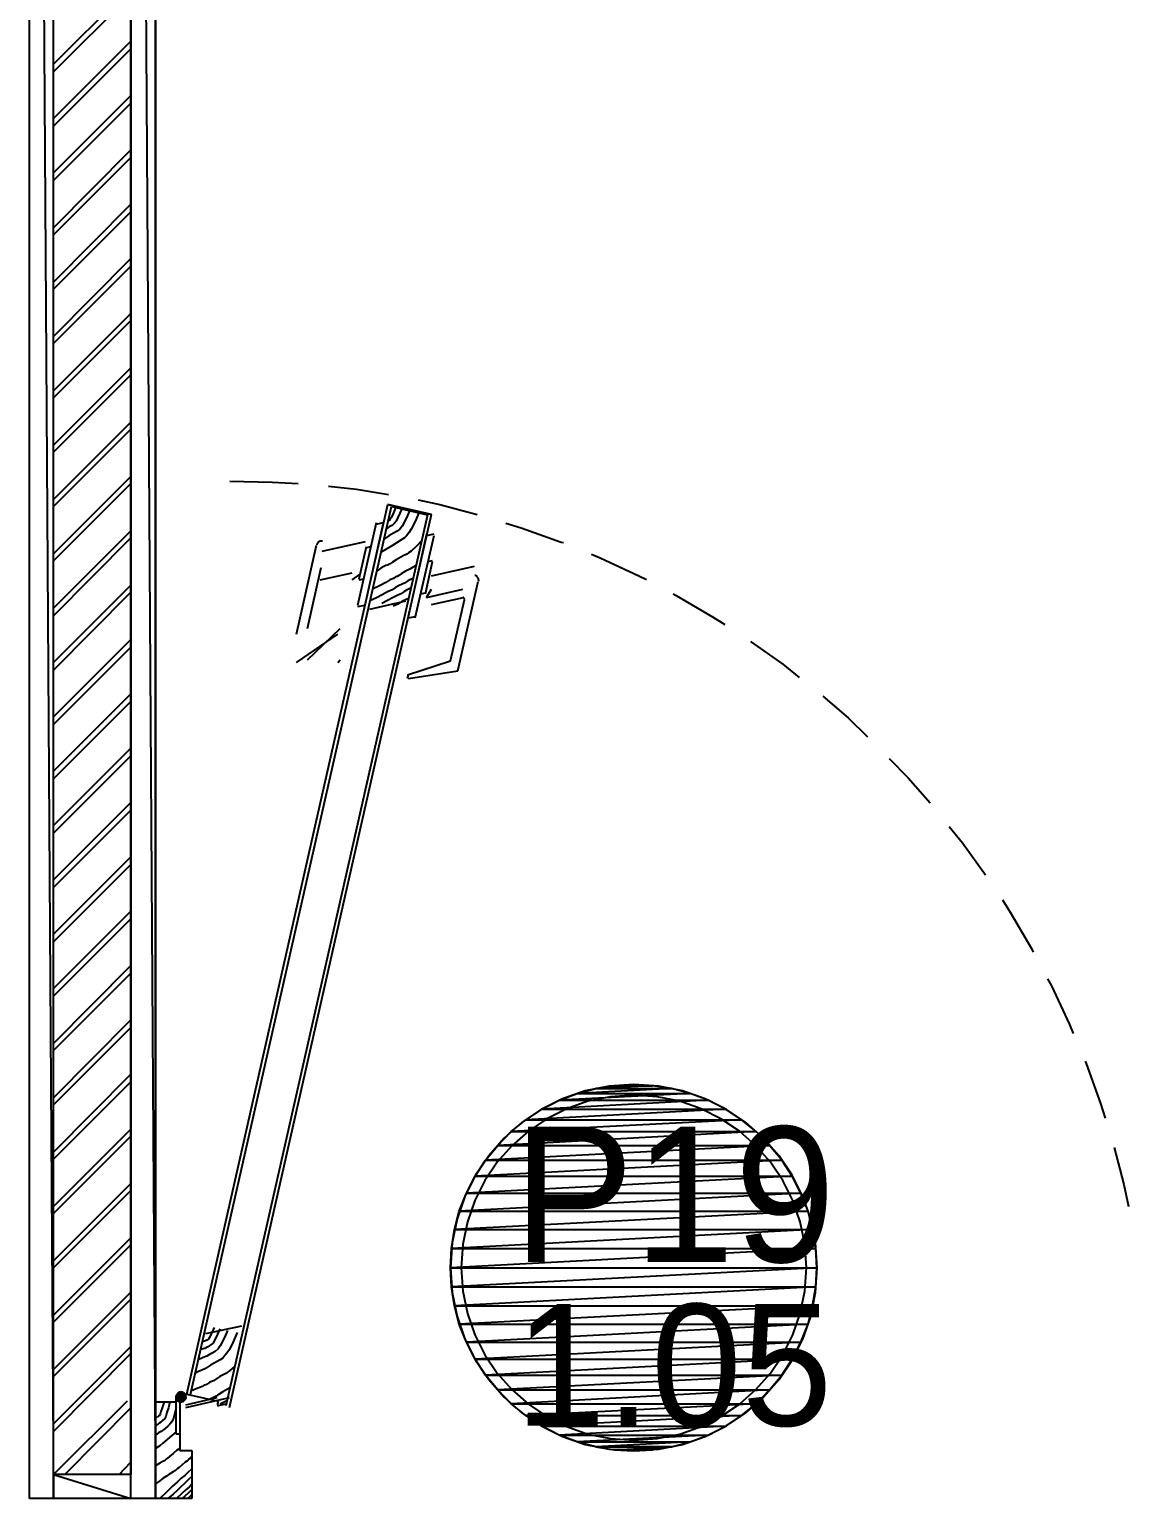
# Model space of a CAD drawing. Header units: millimetres. Extents: x 7649 to 34105, y 3983 to 25377.
# Drawn here: x 29368 to 30502, y 9005 to 10522 of the extents above; entities that cross this region are included whole.
import ezdxf

# ---------------------------------------------------------------- set-up
doc = ezdxf.new("R2010")
doc.units = ezdxf.units.MM

msp = doc.modelspace()

# ---------------------------------------------------------------- linework, layer by layer
at = {"layer": 'GEOMETRY', "color": 7}
for p, q in [((29368.04444, 9005.00556), (29368.04444, 12918.19306)), ((29368.04444, 12918.19306), (29392.91528, 9005.00556)), ((29368.04444, 12918.19306), (29392.91528, 9005.00556)), ((29392.91528, 9005.00556), (29392.91528, 12918.19306)), ((29472.81944, 9005.00556), (29472.81944, 12918.19306)), ((29472.81944, 12918.19306), (29498.21944, 9005.00556)), ((29472.81944, 12918.19306), (29498.21944, 9005.00556)), ((29498.21944, 9005.00556), (29498.21944, 12918.19306)), ((29392.91528, 10485.61389), (29472.81944, 10565.51806)), ((29392.91528, 10477.67639), (29472.81944, 10557.58056)), ((29392.91528, 10429.52222), (29472.81944, 10509.42639)), ((29392.91528, 10421.58472), (29472.81944, 10501.48889)), ((29392.91528, 10373.43056), (29472.81944, 10453.33472)), ((29392.91528, 10365.49306), (29472.81944, 10445.39722)), ((29392.91528, 10316.80972), (29472.81944, 10397.24306)), ((29392.91528, 10309.40139), (29472.81944, 10389.30556)), ((29392.91528, 10260.71806), (29472.81944, 10341.15139)), ((29392.91528, 10253.30972), (29472.81944, 10333.21389)), ((29392.91528, 10204.62639), (29472.81944, 10285.05972)), ((29392.91528, 10197.21806), (29472.81944, 10277.12222)), ((29392.91528, 10148.53472), (29472.81944, 10228.43889)), ((29392.91528, 10141.12639), (29472.81944, 10221.03056)), ((29392.91528, 10092.44306), (29472.81944, 10172.34722)), ((29392.91528, 10085.03472), (29472.81944, 10164.93889)), ((29392.91528, 10036.35139), (29472.81944, 10116.25556)), ((29392.91528, 10028.94306), (29472.81944, 10108.84722)), ((29392.91528, 9980.25972), (29472.81944, 10060.16389)), ((29574.94861, 10055.40139), (29618.34028, 10054.34306)), ((29392.91528, 9972.85139), (29472.81944, 10052.75556)), ((29618.34028, 10054.34306), (29645.32778, 10052.75556)), ((29676.54861, 10050.10972), (29705.65278, 10046.93472)), ((29705.65278, 10046.93472), (29738.46111, 10041.64306)), ((29530.49861, 9112.95556), (29737.93194, 10031.05972)), ((29534.20278, 9112.42639), (29741.63611, 10028.94306)), ((29782.91111, 10021.00556), (29737.93194, 10031.05972)), ((29737.93194, 10031.05972), (29782.91111, 10021.00556)), ((29741.63611, 10028.94306), (29778.67778, 10020.47639)), ((29745.86944, 10027.88472), (29743.75278, 10022.59306)), ((29752.21944, 10026.82639), (29747.98611, 10017.83056)), ((29760.15694, 10024.70972), (29758.04028, 10019.94722)), ((29769.15278, 10035.82222), (29791.37778, 10031.05972)), ((29791.37778, 10031.05972), (29830.00694, 10021.00556)), ((29778.67778, 10020.47639), (29570.71528, 9100.78472)), ((29574.41944, 9099.19722), (29782.91111, 10021.00556)), ((29706.71111, 9927.34306), (29726.29028, 10012.53889)), ((29714.11944, 9925.75556), (29733.16944, 10010.95139)), ((29726.29028, 10010.95139), (29733.16944, 10012.53889)), ((29739.51944, 10014.65556), (29737.93194, 10014.12639)), ((29740.04861, 10015.18472), (29739.51944, 10014.65556)), ((29741.10694, 10017.30139), (29740.04861, 10015.71389)), ((29740.04861, 10015.71389), (29740.04861, 10015.18472)), ((29743.75278, 10022.59306), (29741.10694, 10017.30139)), ((29744.81111, 10012.00972), (29742.16528, 10009.36389)), ((29746.39861, 10014.12639), (29744.81111, 10012.00972)), ((29747.98611, 10017.83056), (29746.39861, 10014.12639)), ((29755.39444, 10014.12639), (29752.74861, 10008.83472)), ((29758.04028, 10019.94722), (29755.39444, 10014.12639)), ((29765.97778, 10013.59722), (29761.74444, 10005.65972)), ((29769.68194, 10022.59306), (29765.97778, 10013.59722)), ((29859.64028, 10012.00972), (29875.51528, 10007.24722)), ((29392.91528, 9924.16806), (29472.81944, 10004.07222)), ((29392.91528, 9916.23056), (29472.81944, 9996.66389)), ((29738.99028, 9998.78056), (29734.22778, 9995.60556)), ((29739.51944, 10008.30556), (29736.34444, 10006.18889)), ((29743.75278, 10001.42639), (29738.99028, 9998.78056)), ((29742.16528, 10009.36389), (29739.51944, 10008.30556)), ((29752.21944, 9995.07639), (29742.69444, 9988.72639)), ((29747.45694, 10003.54306), (29743.75278, 10001.42639)), ((29750.10278, 10005.65972), (29747.45694, 10003.54306)), ((29752.74861, 10008.83472), (29750.10278, 10005.65972)), ((29754.86528, 9996.66389), (29752.21944, 9995.07639)), ((29756.98194, 9998.78056), (29754.86528, 9996.66389)), ((29759.62778, 10001.95556), (29756.98194, 9998.78056)), ((29759.09861, 9915.70139), (29778.14861, 10000.89722)), ((29761.74444, 10005.65972), (29759.62778, 10001.95556)), ((29765.97778, 9914.11389), (29785.55694, 9999.30972)), ((29778.14861, 9999.30972), (29785.55694, 10000.89722)), ((29875.51528, 10007.24722), (29916.79028, 9992.43056)), ((29643.74028, 9897.18056), (29664.37778, 9989.25556)), ((29664.69689, 9990.22597), (29664.5018, 9989.57078)), ((29664.97147, 9990.83461), (29664.69689, 9990.22597)), ((29665.31836, 9991.39217), (29664.97147, 9990.83461)), ((29665.7304, 9991.89412), (29665.31836, 9991.39217)), ((29666.20044, 9992.33593), (29665.7304, 9991.89412)), ((29666.7213, 9992.7131), (29666.20044, 9992.33593)), ((29667.28584, 9993.02108), (29666.7213, 9992.7131)), ((29667.88688, 9993.25535), (29667.28584, 9993.02108)), ((29668.51725, 9993.41139), (29667.88688, 9993.25535)), ((29669.16981, 9993.48468), (29668.51725, 9993.41139)), ((29669.83738, 9993.47068), (29669.16981, 9993.48468)), ((29670.5128, 9993.36487), (29669.83738, 9993.47068)), ((29670.19861, 9982.90556), (29714.64861, 9992.95972)), ((29708.29861, 9954.33056), (29715.70694, 9987.66806)), ((29715.70694, 9986.60972), (29720.46944, 9987.66806)), ((29742.69444, 9988.72639), (29731.05278, 9981.84722)), ((29757.51111, 9979.73056), (29753.80694, 9978.14306)), ((29759.09861, 9981.31806), (29757.51111, 9979.73056)), ((29761.74444, 9982.90556), (29759.09861, 9981.31806)), ((29767.56528, 9988.19722), (29761.74444, 9982.90556)), ((29772.85694, 9994.01806), (29767.56528, 9988.19722)), ((29916.79028, 9992.43056), (29918.90694, 9991.90139)), ((29948.01111, 9979.73056), (29957.00694, 9976.02639)), ((29654.85278, 9903.00139), (29669.14028, 9965.97222)), ((29730.52361, 9965.44306), (29726.81944, 9962.79722)), ((29733.69861, 9967.03056), (29730.52361, 9965.44306)), ((29735.81528, 9968.08889), (29733.69861, 9967.03056)), ((29737.40278, 9968.61806), (29735.81528, 9968.08889)), ((29738.46111, 9969.14722), (29737.40278, 9968.61806)), ((29738.99028, 9969.14722), (29738.46111, 9969.14722)), ((29739.51944, 9969.67639), (29738.99028, 9969.67639)), ((29738.99028, 9969.67639), (29738.99028, 9969.14722)), ((29740.57778, 9970.20556), (29739.51944, 9969.67639)), ((29742.69444, 9971.79306), (29740.57778, 9970.20556)), ((29746.39861, 9973.90972), (29742.69444, 9971.79306)), ((29753.80694, 9978.14306), (29746.39861, 9973.90972)), ((29760.68611, 9964.38472), (29755.92361, 9962.26806)), ((29763.33194, 9965.97222), (29760.68611, 9964.38472)), ((29767.03611, 9968.08889), (29763.33194, 9965.97222)), ((29776.56111, 9938.98472), (29783.96944, 9972.32222)), ((29779.20694, 9972.32222), (29783.96944, 9973.38056)), ((29782.91111, 9957.50556), (29827.36111, 9967.55972)), ((29957.00694, 9976.02639), (29996.69444, 9957.50556)), ((29668.08194, 9953.27222), (29700.89028, 9960.68056)), ((29700.89028, 9953.27222), (29709.35694, 9959.09306)), ((29708.29861, 9953.27222), (29713.06111, 9954.33056)), ((29735.81528, 9950.62639), (29729.99444, 9947.45139)), ((29740.04861, 9953.27222), (29735.81528, 9950.62639)), ((29743.75278, 9954.85972), (29740.04861, 9953.27222)), ((29745.86944, 9956.44722), (29743.75278, 9954.85972)), ((29747.45694, 9956.97639), (29745.86944, 9956.44722)), ((29749.04444, 9958.03472), (29747.45694, 9956.97639)), ((29751.69028, 9959.62222), (29749.04444, 9958.03472)), ((29754.86528, 9950.09722), (29749.57361, 9947.45139)), ((29755.92361, 9962.26806), (29751.69028, 9959.62222)), ((29758.56944, 9952.21389), (29754.86528, 9950.09722)), ((29761.21528, 9953.80139), (29758.56944, 9952.21389)), ((29763.86111, 9954.85972), (29761.21528, 9953.80139)), ((29809.89861, 9859.60972), (29831.06528, 9951.68472)), ((29828.33093, 9957.71559), (29827.6753, 9957.9107)), ((29828.93985, 9957.44096), (29828.33093, 9957.71559)), ((29829.49758, 9957.09399), (29828.93985, 9957.44096)), ((29829.99959, 9956.68183), (29829.49758, 9957.09399)), ((29830.44141, 9956.21168), (29829.99959, 9956.68183)), ((29830.81852, 9955.69068), (29830.44141, 9956.21168)), ((29831.12643, 9955.12602), (29830.81852, 9955.69068)), ((29831.36064, 9954.52486), (29831.12643, 9955.12602)), ((29831.51664, 9953.89437), (29831.36064, 9954.52486)), ((29831.47042, 9951.89866), (29831.57603, 9952.57411)), ((29831.58994, 9953.24173), (29831.51664, 9953.89437)), ((29831.57603, 9952.57411), (29831.58994, 9953.24173)), ((29996.69444, 9957.50556), (30004.63194, 9953.80139)), ((29392.91528, 9868.07639), (29472.81944, 9947.98056)), ((29392.91528, 9860.13889), (29472.81944, 9940.57222)), ((29726.29028, 9934.75139), (29719.41111, 9931.57639)), ((29729.99444, 9947.45139), (29722.05694, 9943.74722)), ((29732.11111, 9937.92639), (29726.29028, 9934.75139)), ((29737.40278, 9941.10139), (29732.11111, 9937.92639)), ((29742.16528, 9943.21806), (29737.40278, 9941.10139)), ((29742.69444, 9934.75139), (29737.40278, 9932.10556)), ((29745.86944, 9945.33472), (29742.16528, 9943.21806)), ((29746.92778, 9936.86806), (29742.69444, 9934.75139)), ((29749.57361, 9947.45139), (29745.86944, 9945.33472)), ((29751.16111, 9938.98472), (29746.92778, 9936.86806)), ((29754.33611, 9941.10139), (29751.16111, 9938.98472)), ((29756.98194, 9942.68889), (29754.33611, 9941.10139)), ((29759.09861, 9934.22222), (29755.92361, 9932.63472)), ((29761.21528, 9944.80556), (29756.98194, 9942.68889)), ((29771.79861, 9938.98472), (29776.56111, 9940.04306)), ((29777.61944, 9935.28056), (29815.19028, 9943.74722)), ((29777.61944, 9935.28056), (29782.91111, 9943.74722)), ((29782.91111, 9927.87222), (29815.71944, 9935.28056)), ((29815.57607, 9935.16322), (29815.33497, 9935.23508)), ((29815.80007, 9935.06204), (29815.57607, 9935.16322)), ((29816.00531, 9934.93421), (29815.80007, 9935.06204)), ((29816.19012, 9934.78236), (29816.00531, 9934.93421)), ((29816.35282, 9934.60913), (29816.19012, 9934.78236)), ((29816.49175, 9934.41717), (29816.35282, 9934.60913)), ((29816.60522, 9934.20913), (29816.49175, 9934.41717)), ((29816.69157, 9933.98765), (29816.60522, 9934.20913)), ((29816.74913, 9933.75537), (29816.69157, 9933.98765)), ((29816.77622, 9933.51495), (29816.74913, 9933.75537)), ((30032.14861, 9938.98472), (30035.32361, 9937.39722)), ((30035.32361, 9937.39722), (30072.89444, 9915.17222)), ((29706.71111, 9925.75556), (29714.11944, 9927.34306)), ((29719.41111, 9923.10972), (29756.45278, 9931.57639)), ((29737.40278, 9932.10556), (29731.58194, 9928.93056)), ((29747.98611, 9928.40139), (29743.22361, 9926.28472)), ((29752.21944, 9931.04722), (29747.98611, 9928.40139)), ((29755.92361, 9932.63472), (29752.21944, 9931.04722)), ((29802.49028, 9869.66389), (29816.77778, 9932.63472)), ((29816.7323, 9933.02023), (29816.77116, 9933.26902)), ((29816.77116, 9933.26902), (29816.77622, 9933.51495)), ((29759.09861, 9914.11389), (29765.97778, 9915.70139)), ((30072.89444, 9915.17222), (30085.59444, 9907.23472)), ((29392.91528, 9811.98472), (29472.81944, 9891.88889)), ((29643.74028, 9868.07639), (29686.07361, 9897.18056)), ((29654.85278, 9870.72222), (29688.71944, 9903.00139)), ((30112.05278, 9889.77222), (30145.39028, 9866.48889)), ((29392.91528, 9804.04722), (29472.81944, 9883.95139)), ((29686.07361, 9868.07639), (29688.71944, 9870.72222)), ((29758.04028, 9855.37639), (29802.49028, 9869.66389)), ((29759.09861, 9851.67222), (29809.89861, 9859.60972)), ((30145.39028, 9866.48889), (30162.32361, 9852.73056)), ((29758.04028, 9851.67222), (29759.09861, 9855.37639)), ((29392.91528, 9755.89306), (29472.81944, 9835.79722)), ((29392.91528, 9747.95556), (29472.81944, 9827.85972)), ((30186.66528, 9833.15139), (30212.59444, 9810.92639)), ((30212.59444, 9810.92639), (30232.70278, 9791.34722)), ((29392.91528, 9699.80139), (29472.81944, 9779.70556)), ((29392.91528, 9691.86389), (29472.81944, 9771.76806)), ((30254.92778, 9769.12222), (30274.50694, 9749.01389)), ((30274.50694, 9749.01389), (30297.26111, 9723.08472)), ((29392.91528, 9643.70972), (29472.81944, 9723.61389)), ((29392.91528, 9635.77222), (29472.81944, 9715.67639)), ((30316.84028, 9698.74306), (30330.59861, 9681.80972)), ((30330.59861, 9681.80972), (30354.41111, 9649.00139)), ((29392.91528, 9587.61806), (29472.81944, 9667.52222)), ((29392.91528, 9579.68056), (29472.81944, 9659.58472)), ((30371.87361, 9623.07222), (30379.81111, 9610.37222)), ((29392.91528, 9531.52639), (29472.81944, 9611.43056)), ((29392.91528, 9523.58889), (29472.81944, 9603.49306)), ((30379.81111, 9610.37222), (30402.03611, 9572.80139)), ((30402.03611, 9572.80139), (30403.62361, 9569.09722)), ((29392.91528, 9474.90556), (29472.81944, 9555.33889)), ((29392.91528, 9467.49722), (29472.81944, 9547.40139)), ((30418.44028, 9541.58056), (30422.67361, 9534.17222)), ((30422.67361, 9534.17222), (30441.19444, 9494.48472)), ((29392.91528, 9418.81389), (29472.81944, 9499.24722)), ((30441.19444, 9494.48472), (30444.89861, 9484.95972)), ((29392.91528, 9411.40556), (29472.81944, 9491.30972)), ((30457.06944, 9456.38472), (30458.12778, 9454.26806)), ((30458.12778, 9454.26806), (30472.94444, 9412.99306)), ((29392.91528, 9362.72222), (29472.81944, 9443.15556)), ((29392.91528, 9355.31389), (29472.81944, 9435.21806)), ((30049.61111, 9423.04722), (29914.67361, 9416.16806)), ((29914.67361, 9416.16806), (29933.19444, 9423.04722)), ((30049.61111, 9423.04722), (29914.67361, 9416.16806)), ((29941.37667, 9425.81462), (29918.03119, 9417.70572)), ((30030.56111, 9428.33889), (29933.19444, 9423.04722)), ((29933.19444, 9423.04722), (29952.24444, 9428.33889)), ((30030.56111, 9428.33889), (29933.19444, 9423.04722)), ((29933.19444, 9423.04722), (30049.61111, 9423.04722)), ((29933.19444, 9423.04722), (30049.61111, 9423.04722)), ((29965.99719, 9430.84525), (29941.37667, 9425.81462)), ((29967.50506, 9419.8342), (29944.33075, 9415.09908)), ((30010.98194, 9430.98472), (29952.24444, 9428.33889)), ((29952.24444, 9428.33889), (29971.82361, 9430.98472)), ((30010.98194, 9430.98472), (29952.24444, 9428.33889)), ((29952.24444, 9428.33889), (30030.56111, 9428.33889)), ((29952.24444, 9428.33889), (30030.56111, 9428.33889)), ((29991.66736, 9432.57222), (29965.99719, 9430.84525)), ((29991.66736, 9421.45972), (29967.50506, 9419.8342)), ((29991.40278, 9432.04306), (29971.82361, 9430.98472)), ((29971.82361, 9430.98472), (30010.98194, 9430.98472)), ((29971.82361, 9430.98472), (30010.98194, 9430.98472)), ((30010.98194, 9430.98472), (29991.40278, 9432.04306)), ((30017.33753, 9430.84525), (29991.66736, 9432.57222)), ((30015.82966, 9419.8342), (29991.66736, 9421.45972)), ((30030.56111, 9428.33889), (30010.98194, 9430.98472)), ((30039.00397, 9415.09908), (30015.82966, 9419.8342)), ((30041.95805, 9425.81462), (30017.33753, 9430.84525)), ((30049.61111, 9423.04722), (30030.56111, 9428.33889)), ((30065.30353, 9417.70572), (30041.95805, 9425.81462)), ((30068.13194, 9416.16806), (30049.61111, 9423.04722)), ((29896.18616, 9406.74396), (29876.06697, 9393.15474)), ((30086.12361, 9407.17222), (29880.27778, 9396.05972)), ((29880.27778, 9396.05972), (29896.68194, 9407.17222)), ((30086.12361, 9407.17222), (29880.27778, 9396.05972)), ((29918.03119, 9417.70572), (29896.18616, 9406.74396)), ((30068.13194, 9416.16806), (29896.68194, 9407.17222)), ((29896.68194, 9407.17222), (29914.67361, 9416.16806)), ((30068.13194, 9416.16806), (29896.68194, 9407.17222)), ((29896.68194, 9407.17222), (30086.12361, 9407.17222)), ((29896.68194, 9407.17222), (30086.12361, 9407.17222)), ((29922.3566, 9407.46652), (29901.79477, 9397.14868)), ((29914.67361, 9416.16806), (30068.13194, 9416.16806)), ((29914.67361, 9416.16806), (30068.13194, 9416.16806)), ((29944.33075, 9415.09908), (29922.3566, 9407.46652)), ((30060.97812, 9407.46652), (30039.00397, 9415.09908)), ((30081.53995, 9397.14868), (30060.97812, 9407.46652)), ((30087.14857, 9406.74396), (30065.30353, 9417.70572)), ((30086.12361, 9407.17222), (30068.13194, 9416.16806)), ((30102.52778, 9396.05972), (30086.12361, 9407.17222)), ((30107.26775, 9393.15474), (30087.14857, 9406.74396)), ((30472.94444, 9412.99306), (30477.70694, 9397.64722)), ((29876.06697, 9393.15474), (29857.89904, 9377.16346)), ((30102.52778, 9396.05972), (29864.93194, 9383.88889)), ((29864.93194, 9383.88889), (29880.27778, 9396.05972)), ((30102.52778, 9396.05972), (29864.93194, 9383.88889)), ((29880.27778, 9396.05972), (30102.52778, 9396.05972)), ((29880.27778, 9396.05972), (30102.52778, 9396.05972)), ((29901.79477, 9397.14868), (29882.85742, 9384.35772)), ((30100.4773, 9384.35772), (30081.53995, 9397.14868)), ((30117.87361, 9383.88889), (30102.52778, 9396.05972)), ((30125.43568, 9377.16346), (30107.26775, 9393.15474)), ((29392.91528, 9306.63056), (29472.81944, 9386.53472)), ((29392.91528, 9299.22222), (29472.81944, 9379.12639)), ((29857.89904, 9377.16346), (29841.90776, 9358.99553)), ((30117.87361, 9383.88889), (29851.17361, 9369.60139)), ((29851.17361, 9369.60139), (29864.93194, 9383.88889)), ((30117.87361, 9383.88889), (29851.17361, 9369.60139)), ((29864.93194, 9383.88889), (30117.87361, 9383.88889)), ((29864.93194, 9383.88889), (30117.87361, 9383.88889)), ((29882.85742, 9384.35772), (29865.7567, 9369.3058)), ((30117.57802, 9369.3058), (30100.4773, 9384.35772)), ((30131.63194, 9369.60139), (30117.87361, 9383.88889)), ((30141.42696, 9358.99553), (30125.43568, 9377.16346)), ((29841.90776, 9358.99553), (29828.31854, 9338.87634)), ((30131.63194, 9369.60139), (29838.47361, 9354.25556)), ((29838.47361, 9354.25556), (29851.17361, 9369.60139)), ((30131.63194, 9369.60139), (29838.47361, 9354.25556)), ((29865.7567, 9369.3058), (29850.70478, 9352.20508)), ((29851.17361, 9369.60139), (30131.63194, 9369.60139)), ((29851.17361, 9369.60139), (30131.63194, 9369.60139)), ((30132.62994, 9352.20508), (30117.57802, 9369.3058)), ((30144.33194, 9354.25556), (30131.63194, 9369.60139)), ((30155.01618, 9338.87634), (30141.42696, 9358.99553)), ((30487.23194, 9367.48472), (30497.28611, 9329.38472)), ((30144.33194, 9354.25556), (29827.89028, 9337.85139)), ((29827.89028, 9337.85139), (29838.47361, 9354.25556)), ((30144.33194, 9354.25556), (29827.89028, 9337.85139)), ((29850.70478, 9352.20508), (29837.91382, 9333.26773)), ((29838.47361, 9354.25556), (30144.33194, 9354.25556)), ((29838.47361, 9354.25556), (30144.33194, 9354.25556)), ((30145.4209, 9333.26773), (30132.62994, 9352.20508)), ((30154.91528, 9337.85139), (30144.33194, 9354.25556)), ((29392.91528, 9250.53889), (29472.81944, 9330.44306)), ((29828.31854, 9338.87634), (29817.35678, 9317.03131)), ((30154.91528, 9337.85139), (29818.89444, 9320.38889)), ((29818.89444, 9320.38889), (29827.89028, 9337.85139)), ((30154.91528, 9337.85139), (29818.89444, 9320.38889)), ((29837.91382, 9333.26773), (29827.59598, 9312.7059)), ((29827.89028, 9337.85139), (30154.91528, 9337.85139)), ((29827.89028, 9337.85139), (30154.91528, 9337.85139)), ((30155.73874, 9312.7059), (30145.4209, 9333.26773)), ((30163.91111, 9320.38889), (30154.91528, 9337.85139)), ((30165.97794, 9317.03131), (30155.01618, 9338.87634)), ((30497.28611, 9329.38472), (30502.04861, 9306.63056)), ((29392.91528, 9243.13056), (29472.81944, 9323.03472)), ((29817.35678, 9317.03131), (29809.24788, 9293.68583)), ((30163.91111, 9320.38889), (29811.48611, 9301.86806)), ((29811.48611, 9301.86806), (29818.89444, 9320.38889)), ((30163.91111, 9320.38889), (29811.48611, 9301.86806)), ((29818.89444, 9320.38889), (30163.91111, 9320.38889)), ((29818.89444, 9320.38889), (30163.91111, 9320.38889)), ((29827.59598, 9312.7059), (29819.96342, 9290.73175)), ((30163.3713, 9290.73175), (30155.73874, 9312.7059)), ((30171.31944, 9301.86806), (30163.91111, 9320.38889)), ((30174.08684, 9293.68583), (30165.97794, 9317.03131)), ((30171.31944, 9301.86806), (29806.72361, 9282.81806)), ((29806.72361, 9282.81806), (29811.48611, 9301.86806)), ((30171.31944, 9301.86806), (29806.72361, 9282.81806)), ((29811.48611, 9301.86806), (30171.31944, 9301.86806)), ((29811.48611, 9301.86806), (30171.31944, 9301.86806)), ((30176.08194, 9282.81806), (30171.31944, 9301.86806)), ((30176.08194, 9282.81806), (29803.54861, 9263.23889)), ((29803.54861, 9263.23889), (29806.72361, 9282.81806)), ((30176.08194, 9282.81806), (29803.54861, 9263.23889)), ((29809.24788, 9293.68583), (29804.21725, 9269.06531)), ((29806.72361, 9282.81806), (30176.08194, 9282.81806)), ((29806.72361, 9282.81806), (30176.08194, 9282.81806)), ((29819.96342, 9290.73175), (29815.2283, 9267.55744)), ((30168.10642, 9267.55744), (30163.3713, 9290.73175)), ((30179.11748, 9269.06531), (30174.08684, 9293.68583)), ((30179.25694, 9263.23889), (30176.08194, 9282.81806)), ((29392.91528, 9194.44722), (29472.81944, 9274.35139)), ((29392.91528, 9187.03889), (29472.81944, 9266.94306)), ((29804.21725, 9269.06531), (29802.49028, 9243.39514)), ((29815.2283, 9267.55744), (29813.60278, 9243.39514)), ((30169.73194, 9243.39514), (30168.10642, 9267.55744)), ((30180.84444, 9243.39514), (30179.11748, 9269.06531)), ((30179.25694, 9263.23889), (29802.49028, 9243.13056)), ((29802.49028, 9243.13056), (29803.54861, 9263.23889)), ((30179.25694, 9263.23889), (29802.49028, 9243.13056)), ((29803.54861, 9263.23889), (30179.25694, 9263.23889)), ((29803.54861, 9263.23889), (30179.25694, 9263.23889)), ((30180.31528, 9243.13056), (30179.25694, 9263.23889)), ((29802.49028, 9243.39514), (29804.21725, 9217.72497)), ((29802.49028, 9243.13056), (30180.31528, 9243.13056)), ((29802.49028, 9243.13056), (30180.31528, 9243.13056)), ((29803.54861, 9223.55139), (29802.49028, 9243.13056)), ((30180.31528, 9243.13056), (29803.54861, 9223.55139)), ((30180.31528, 9243.13056), (29803.54861, 9223.55139)), ((29813.60278, 9243.39514), (29815.2283, 9219.23284)), ((29813.60278, 9243.13056), (30169.20278, 9243.13056)), ((30168.10642, 9219.23284), (30169.73194, 9243.39514)), ((30179.11748, 9217.72497), (30180.84444, 9243.39514)), ((30179.25694, 9223.55139), (30180.31528, 9243.13056)), ((29803.54861, 9223.55139), (30179.25694, 9223.55139)), ((29803.54861, 9223.55139), (30179.25694, 9223.55139)), ((29806.72361, 9203.97222), (29803.54861, 9223.55139)), ((30179.25694, 9223.55139), (29806.72361, 9203.97222)), ((30179.25694, 9223.55139), (29806.72361, 9203.97222)), ((30176.08194, 9203.97222), (30179.25694, 9223.55139)), ((29392.91528, 9138.35556), (29472.81944, 9218.25972)), ((29392.91528, 9130.94722), (29472.81944, 9210.85139)), ((29804.21725, 9217.72497), (29809.24788, 9193.10445)), ((29815.2283, 9219.23284), (29819.96342, 9196.05853)), ((30163.3713, 9196.05853), (30168.10642, 9219.23284)), ((30174.08684, 9193.10445), (30179.11748, 9217.72497)), ((29806.72361, 9203.97222), (30176.08194, 9203.97222)), ((29806.72361, 9203.97222), (30176.08194, 9203.97222)), ((29811.48611, 9184.92222), (29806.72361, 9203.97222)), ((29809.24788, 9193.10445), (29817.35678, 9169.75897)), ((30176.08194, 9203.97222), (29811.48611, 9184.92222)), ((30176.08194, 9203.97222), (29811.48611, 9184.92222)), ((29819.96342, 9196.05853), (29827.59598, 9174.08438)), ((30155.73874, 9174.08438), (30163.3713, 9196.05853)), ((30165.97794, 9169.75897), (30174.08684, 9193.10445)), ((30171.31944, 9184.92222), (30176.08194, 9203.97222)), ((29550.07778, 9175.39722), (29587.11944, 9183.33472)), ((29555.89861, 9175.92639), (29553.78194, 9171.16389)), ((29558.54444, 9181.74722), (29555.89861, 9175.92639)), ((29564.36528, 9180.15972), (29560.66111, 9171.69306)), ((29572.30278, 9178.57222), (29570.18611, 9173.80972)), ((29582.35694, 9176.45556), (29578.12361, 9166.93056)), ((29811.48611, 9184.92222), (30171.31944, 9184.92222)), ((29811.48611, 9184.92222), (30171.31944, 9184.92222)), ((29818.89444, 9166.40139), (29811.48611, 9184.92222)), ((30171.31944, 9184.92222), (29818.89444, 9166.40139)), ((30171.31944, 9184.92222), (29818.89444, 9166.40139)), ((30163.91111, 9166.40139), (30171.31944, 9184.92222)), ((29392.91528, 9082.26389), (29472.81944, 9162.16806)), ((29549.54861, 9167.98889), (29546.37361, 9166.93056)), ((29551.13611, 9168.51806), (29549.54861, 9167.98889)), ((29550.07778, 9160.58056), (29549.54861, 9160.05139)), ((29550.60694, 9161.10972), (29550.07778, 9160.58056)), ((29552.19444, 9161.63889), (29550.60694, 9161.10972)), ((29552.19444, 9168.51806), (29551.13611, 9168.51806)), ((29552.72361, 9169.57639), (29552.19444, 9169.04722)), ((29552.19444, 9169.04722), (29552.19444, 9168.51806)), ((29554.31111, 9163.22639), (29552.19444, 9161.63889)), ((29553.78194, 9171.16389), (29552.72361, 9169.57639)), ((29557.48611, 9165.34306), (29554.31111, 9163.22639)), ((29558.54444, 9167.98889), (29557.48611, 9165.34306)), ((29560.66111, 9171.69306), (29558.54444, 9167.98889)), ((29564.89444, 9162.69722), (29562.77778, 9159.52222)), ((29567.54028, 9167.98889), (29564.89444, 9162.69722)), ((29570.18611, 9173.80972), (29567.54028, 9167.98889)), ((29578.12361, 9166.93056), (29574.41944, 9158.99306)), ((29817.35678, 9169.75897), (29828.31854, 9147.91393)), ((29818.89444, 9166.40139), (30163.91111, 9166.40139)), ((29818.89444, 9166.40139), (30163.91111, 9166.40139)), ((29827.89028, 9148.93889), (29818.89444, 9166.40139)), ((29827.59598, 9174.08438), (29837.91382, 9153.52255)), ((30163.91111, 9166.40139), (29827.89028, 9148.93889)), ((30163.91111, 9166.40139), (29827.89028, 9148.93889)), ((30145.4209, 9153.52255), (30155.73874, 9174.08438)), ((30154.91528, 9148.93889), (30163.91111, 9166.40139)), ((30155.01618, 9147.91393), (30165.97794, 9169.75897)), ((29392.91528, 9074.32639), (29472.81944, 9154.75972)), ((29547.43194, 9150.52639), (29542.14028, 9148.40972)), ((29547.43194, 9159.52222), (29544.78611, 9158.99306)), ((29548.49028, 9160.05139), (29547.43194, 9159.52222)), ((29551.13611, 9152.11389), (29547.43194, 9150.52639)), ((29549.01944, 9160.05139), (29548.49028, 9160.05139)), ((29549.54861, 9160.05139), (29549.01944, 9160.05139)), ((29553.78194, 9153.70139), (29551.13611, 9152.11389)), ((29556.42778, 9155.28889), (29553.78194, 9153.70139)), ((29564.89444, 9148.40972), (29554.84028, 9142.58889)), ((29559.60278, 9156.87639), (29556.42778, 9155.28889)), ((29562.77778, 9159.52222), (29559.60278, 9156.87639)), ((29567.54028, 9149.99722), (29564.89444, 9148.40972)), ((29569.65694, 9152.64306), (29567.54028, 9149.99722)), ((29571.77361, 9155.28889), (29569.65694, 9152.64306)), ((29574.41944, 9158.99306), (29571.77361, 9155.28889)), ((29827.89028, 9148.93889), (30154.91528, 9148.93889)), ((29827.89028, 9148.93889), (30154.91528, 9148.93889)), ((29838.47361, 9132.53472), (29827.89028, 9148.93889)), ((29828.31854, 9147.91393), (29841.90776, 9127.79475)), ((29837.91382, 9153.52255), (29850.70478, 9134.5852)), ((30154.91528, 9148.93889), (29838.47361, 9132.53472)), ((30154.91528, 9148.93889), (29838.47361, 9132.53472)), ((30132.62994, 9134.5852), (30145.4209, 9153.52255)), ((30141.42696, 9127.79475), (30155.01618, 9147.91393)), ((30144.33194, 9132.53472), (30154.91528, 9148.93889)), ((29542.66944, 9136.23889), (29539.49444, 9134.65139)), ((29545.31528, 9137.29722), (29542.66944, 9136.23889)), ((29549.54861, 9139.41389), (29545.31528, 9137.29722)), ((29554.84028, 9142.58889), (29549.54861, 9139.41389)), ((29564.36528, 9130.94722), (29558.01528, 9126.71389)), ((29570.71528, 9134.12222), (29564.36528, 9130.94722)), ((29574.41944, 9136.76806), (29570.71528, 9134.12222)), ((29579.71111, 9141.53056), (29574.41944, 9136.76806)), ((29838.47361, 9132.53472), (30144.33194, 9132.53472)), ((29838.47361, 9132.53472), (30144.33194, 9132.53472)), ((29851.17361, 9117.18889), (29838.47361, 9132.53472)), ((29850.70478, 9134.5852), (29865.7567, 9117.48448)), ((30144.33194, 9132.53472), (29851.17361, 9117.18889)), ((30144.33194, 9132.53472), (29851.17361, 9117.18889)), ((30117.57802, 9117.48448), (30132.62994, 9134.5852)), ((30131.63194, 9117.18889), (30144.33194, 9132.53472)), ((29523.07691, 9114.89266), (29522.45656, 9114.6772)), ((29523.73112, 9115.02633), (29523.07691, 9114.89266)), ((29524.41319, 9115.07222), (29523.73112, 9115.02633)), ((29525.09527, 9115.02633), (29524.41319, 9115.07222)), ((29525.74948, 9114.89266), (29525.09527, 9115.02633)), ((29526.36982, 9114.6772), (29525.74948, 9114.89266)), ((29540.02361, 9118.24722), (29535.26111, 9116.13056)), ((29543.72778, 9119.83472), (29540.02361, 9118.24722)), ((29546.37361, 9120.89306), (29543.72778, 9119.83472)), ((29548.49028, 9121.95139), (29546.37361, 9120.89306)), ((29550.07778, 9122.48056), (29548.49028, 9121.95139)), ((29550.60694, 9122.48056), (29550.07778, 9122.48056)), ((29551.13611, 9123.00972), (29550.60694, 9122.48056)), ((29551.66528, 9123.00972), (29551.13611, 9123.00972)), ((29552.19444, 9123.53889), (29551.66528, 9123.00972)), ((29552.72361, 9124.06806), (29552.19444, 9123.53889)), ((29554.31111, 9125.12639), (29552.72361, 9124.06806)), ((29558.01528, 9126.71389), (29554.31111, 9125.12639)), ((29567.54028, 9115.07222), (29563.83611, 9112.95556)), ((29574.94861, 9119.30556), (29567.54028, 9115.07222)), ((29841.90776, 9127.79475), (29857.89904, 9109.62682)), ((29851.17361, 9117.18889), (30131.63194, 9117.18889)), ((29851.17361, 9117.18889), (30131.63194, 9117.18889)), ((29864.93194, 9102.90139), (29851.17361, 9117.18889)), ((30131.63194, 9117.18889), (29864.93194, 9102.90139)), ((30131.63194, 9117.18889), (29864.93194, 9102.90139)), ((29865.7567, 9117.48448), (29882.85742, 9102.43256)), ((30100.4773, 9102.43256), (30117.57802, 9117.48448)), ((30117.87361, 9102.90139), (30131.63194, 9117.18889)), ((30125.43568, 9109.62682), (30141.42696, 9127.79475)), ((29392.91528, 9029.87639), (29469.11528, 9106.07639)), ((29498.21944, 9005.00556), (29498.21944, 9105.01806)), ((29498.21944, 9105.01806), (29519.38611, 9105.01806)), ((29507.21528, 9105.01806), (29504.56944, 9097.60972)), ((29513.03611, 9105.01806), (29511.44861, 9098.66806)), ((29519.38611, 9110.30972), (29520.44444, 9112.42639)), ((29519.43201, 9110.72732), (29519.38611, 9110.04514)), ((29524.14861, 9109.78056), (29519.38611, 9110.30972)), ((29519.91528, 9107.66389), (29519.38611, 9110.30972)), ((29519.38611, 9110.30972), (29524.14861, 9109.78056)), ((29519.38611, 9110.04514), (29519.43201, 9109.36295)), ((29519.38611, 9071.68056), (29519.38611, 9109.78056)), ((29519.56571, 9111.3816), (29519.43201, 9110.72732)), ((29519.43201, 9109.36295), (29519.56571, 9108.70867)), ((29519.78121, 9112.00199), (29519.56571, 9111.3816)), ((29519.56571, 9108.70867), (29519.78121, 9108.08829)), ((29520.07253, 9112.58249), (29519.78121, 9112.00199)), ((29519.78121, 9108.08829), (29520.07253, 9107.50779)), ((29524.14861, 9109.78056), (29519.91528, 9107.66389)), ((29524.14861, 9109.78056), (29519.91528, 9107.66389)), ((29519.91528, 9107.66389), (29521.50278, 9105.54722)), ((29520.43367, 9113.11712), (29520.07253, 9112.58249)), ((29520.07253, 9107.50779), (29520.43367, 9106.97316)), ((29520.85863, 9113.5999), (29520.43367, 9113.11712)), ((29520.43367, 9106.97316), (29520.85863, 9106.49038)), ((29522.03194, 9114.01389), (29520.44444, 9112.42639)), ((29520.44444, 9112.42639), (29524.14861, 9109.78056)), ((29520.44444, 9112.42639), (29524.14861, 9109.78056)), ((29521.34143, 9114.02482), (29520.85863, 9113.5999)), ((29520.85863, 9106.49038), (29521.34143, 9106.06545)), ((29521.87607, 9114.38592), (29521.34143, 9114.02482)), ((29521.34143, 9106.06545), (29521.87607, 9105.70436)), ((29521.50278, 9105.54722), (29524.14861, 9109.78056)), ((29521.50278, 9105.54722), (29524.14861, 9109.78056)), ((29524.14861, 9105.01806), (29521.50278, 9105.54722)), ((29522.45656, 9114.6772), (29521.87607, 9114.38592)), ((29521.87607, 9105.70436), (29522.45656, 9105.41308)), ((29522.03194, 9114.01389), (29524.67778, 9114.54306)), ((29524.14861, 9109.78056), (29522.03194, 9114.01389)), ((29524.14861, 9109.78056), (29522.03194, 9114.01389)), ((29522.45656, 9105.41308), (29523.07691, 9105.19761)), ((29523.07691, 9105.19761), (29523.73112, 9105.06394)), ((29523.09028, 9114.54306), (29523.09028, 9071.68056)), ((29523.73112, 9105.06394), (29524.41319, 9105.01806)), ((29524.67778, 9114.54306), (29524.14861, 9109.78056)), ((29524.14861, 9109.78056), (29524.67778, 9114.54306)), ((29526.79444, 9114.01389), (29524.14861, 9109.78056)), ((29526.79444, 9114.01389), (29524.14861, 9109.78056)), ((29524.14861, 9109.78056), (29528.91111, 9111.89722)), ((29524.14861, 9109.78056), (29528.91111, 9111.89722)), ((29529.44028, 9109.25139), (29524.14861, 9109.78056)), ((29528.38194, 9107.13472), (29524.14861, 9109.78056)), ((29524.14861, 9109.78056), (29529.44028, 9109.25139)), ((29528.38194, 9107.13472), (29524.14861, 9109.78056)), ((29524.14861, 9109.78056), (29526.26528, 9105.54722)), ((29524.14861, 9109.78056), (29526.26528, 9105.54722)), ((29524.14861, 9105.01806), (29524.14861, 9109.78056)), ((29524.14861, 9109.78056), (29524.14861, 9105.01806)), ((29526.26528, 9105.54722), (29524.14861, 9105.01806)), ((29524.41319, 9105.01806), (29525.09527, 9105.06394)), ((29524.67778, 9114.54306), (29526.79444, 9114.01389)), ((29525.09527, 9105.06394), (29525.74948, 9105.19761)), ((29525.73611, 9114.01389), (29562.77778, 9105.54722)), ((29525.74948, 9105.19761), (29526.36982, 9105.41308)), ((29526.26528, 9105.54722), (29528.38194, 9107.13472)), ((29526.95031, 9114.38592), (29526.36982, 9114.6772)), ((29526.36982, 9105.41308), (29526.95031, 9105.70436)), ((29528.91111, 9111.89722), (29526.79444, 9114.01389)), ((29527.48496, 9114.02482), (29526.95031, 9114.38592)), ((29526.95031, 9105.70436), (29527.48496, 9106.06545)), ((29527.96776, 9113.5999), (29527.48496, 9114.02482)), ((29527.48496, 9106.06545), (29527.96776, 9106.49038)), ((29528.39272, 9113.11712), (29527.96776, 9113.5999)), ((29527.96776, 9106.49038), (29528.39272, 9106.97316)), ((29529.44028, 9109.25139), (29528.38194, 9107.13472)), ((29528.75386, 9112.58249), (29528.39272, 9113.11712)), ((29528.39272, 9106.97316), (29528.75386, 9107.50779)), ((29529.04518, 9112.00199), (29528.75386, 9112.58249)), ((29528.75386, 9107.50779), (29529.04518, 9108.08829)), ((29528.91111, 9111.89722), (29529.44028, 9109.25139)), ((29529.26068, 9111.3816), (29529.04518, 9112.00199)), ((29529.04518, 9108.08829), (29529.26068, 9108.70867)), ((29529.39438, 9110.72732), (29529.26068, 9111.3816)), ((29529.26068, 9108.70867), (29529.39438, 9109.36295)), ((29529.44028, 9110.04514), (29529.39438, 9110.72732)), ((29529.39438, 9109.36295), (29529.44028, 9110.04514)), ((29529.44028, 9101.84306), (29561.71944, 9109.25139)), ((29529.44028, 9099.19722), (29574.41944, 9109.25139)), ((29556.42778, 9108.72222), (29554.31111, 9107.66389)), ((29558.54444, 9109.78056), (29556.42778, 9108.72222)), ((29560.66111, 9110.83889), (29558.54444, 9109.78056)), ((29562.24861, 9111.89722), (29560.66111, 9110.83889)), ((29562.77778, 9105.54722), (29561.71944, 9101.84306)), ((29563.83611, 9112.95556), (29562.24861, 9111.89722)), ((29562.24861, 9100.78472), (29570.71528, 9102.90139)), ((29569.12778, 9104.48889), (29564.89444, 9102.37222)), ((29571.77361, 9106.07639), (29569.12778, 9104.48889)), ((29857.89904, 9109.62682), (29876.06697, 9093.63554)), ((29864.93194, 9102.90139), (30117.87361, 9102.90139)), ((29864.93194, 9102.90139), (30117.87361, 9102.90139)), ((29880.27778, 9090.73056), (29864.93194, 9102.90139)), ((30117.87361, 9102.90139), (29880.27778, 9090.73056)), ((30117.87361, 9102.90139), (29880.27778, 9090.73056)), ((29882.85742, 9102.43256), (29901.79477, 9089.6416)), ((30081.53995, 9089.6416), (30100.4773, 9102.43256)), ((30102.52778, 9090.73056), (30117.87361, 9102.90139)), ((30107.26775, 9093.63554), (30125.43568, 9109.62682)), ((29404.55694, 9029.87639), (29472.81944, 9098.66806)), ((29500.33611, 9089.14306), (29498.21944, 9088.61389)), ((29501.39444, 9090.20139), (29500.33611, 9089.14306)), ((29502.45278, 9090.73056), (29501.39444, 9090.20139)), ((29502.98194, 9092.31806), (29502.45278, 9091.25972)), ((29502.45278, 9091.25972), (29502.45278, 9090.73056)), ((29503.51111, 9094.96389), (29502.98194, 9092.31806)), ((29504.56944, 9097.60972), (29503.51111, 9094.96389)), ((29505.09861, 9085.43889), (29503.51111, 9083.85139)), ((29507.74444, 9087.55556), (29505.09861, 9085.43889)), ((29508.80278, 9089.67222), (29507.74444, 9087.55556)), ((29509.86111, 9093.90556), (29508.80278, 9089.67222)), ((29511.44861, 9098.66806), (29509.86111, 9093.90556)), ((29516.74028, 9088.08472), (29515.15278, 9084.38056)), ((29519.38611, 9098.66806), (29516.74028, 9088.08472)), ((29876.06697, 9093.63554), (29896.18616, 9080.04632)), ((29880.27778, 9090.73056), (30102.52778, 9090.73056)), ((29880.27778, 9090.73056), (30102.52778, 9090.73056)), ((29896.68194, 9079.61806), (29880.27778, 9090.73056)), ((30102.52778, 9090.73056), (29896.68194, 9079.61806)), ((30102.52778, 9090.73056), (29896.68194, 9079.61806)), ((29901.79477, 9089.6416), (29922.3566, 9079.32376)), ((30060.97812, 9079.32376), (30081.53995, 9089.6416)), ((30086.12361, 9079.61806), (30102.52778, 9090.73056)), ((30087.14857, 9080.04632), (30107.26775, 9093.63554)), ((29499.80694, 9081.20556), (29498.21944, 9080.14722)), ((29501.39444, 9072.73889), (29498.21944, 9070.62222)), ((29500.33611, 9081.20556), (29499.80694, 9081.20556)), ((29500.86528, 9081.73472), (29500.33611, 9081.20556)), ((29501.39444, 9082.26389), (29500.86528, 9081.73472)), ((29501.92361, 9082.79306), (29501.39444, 9082.26389)), ((29504.04028, 9074.32639), (29501.39444, 9072.73889)), ((29503.51111, 9083.85139), (29501.92361, 9082.79306)), ((29508.27361, 9077.50139), (29504.04028, 9074.32639)), ((29510.91944, 9079.61806), (29508.27361, 9077.50139)), ((29519.38611, 9073.79722), (29510.39028, 9066.38889)), ((29513.03611, 9081.73472), (29510.91944, 9079.61806)), ((29515.15278, 9084.38056), (29513.03611, 9081.73472)), ((29523.09028, 9071.68056), (29519.38611, 9071.68056)), ((29523.09028, 9071.68056), (29523.09028, 9054.74722)), ((29896.18616, 9080.04632), (29918.03119, 9069.08456)), ((29896.68194, 9079.61806), (30086.12361, 9079.61806)), ((29896.68194, 9079.61806), (30086.12361, 9079.61806)), ((29914.67361, 9070.62222), (29896.68194, 9079.61806)), ((30086.12361, 9079.61806), (29914.67361, 9070.62222)), ((30086.12361, 9079.61806), (29914.67361, 9070.62222)), ((29914.67361, 9070.62222), (30068.13194, 9070.62222)), ((29914.67361, 9070.62222), (30068.13194, 9070.62222)), ((29933.19444, 9063.74306), (29914.67361, 9070.62222)), ((29922.3566, 9079.32376), (29944.33075, 9071.6912)), ((30068.13194, 9070.62222), (29933.19444, 9063.74306)), ((30068.13194, 9070.62222), (29933.19444, 9063.74306)), ((29944.33075, 9071.6912), (29967.50506, 9066.95608)), ((30015.82966, 9066.95608), (30039.00397, 9071.6912)), ((30039.00397, 9071.6912), (30060.97812, 9079.32376)), ((30049.61111, 9063.74306), (30068.13194, 9070.62222)), ((30065.30353, 9069.08456), (30087.14857, 9080.04632)), ((30068.13194, 9070.62222), (30086.12361, 9079.61806)), ((29500.86528, 9058.45139), (29498.21944, 9056.86389)), ((29502.45278, 9059.50972), (29500.86528, 9058.45139)), ((29505.62778, 9062.15556), (29502.45278, 9059.50972)), ((29510.39028, 9066.38889), (29505.62778, 9062.15556)), ((29519.91528, 9054.74722), (29516.21111, 9051.57222)), ((29523.09028, 9056.86389), (29519.91528, 9054.74722)), ((29523.09028, 9054.74722), (29535.79028, 9054.74722)), ((29535.79028, 9054.74722), (29535.79028, 9005.00556)), ((29918.03119, 9069.08456), (29941.37667, 9060.97566)), ((29933.19444, 9063.74306), (30049.61111, 9063.74306)), ((29933.19444, 9063.74306), (30049.61111, 9063.74306)), ((29952.24444, 9058.45139), (29933.19444, 9063.74306)), ((29941.37667, 9060.97566), (29965.99719, 9055.94502)), ((30049.61111, 9063.74306), (29952.24444, 9058.45139)), ((30049.61111, 9063.74306), (29952.24444, 9058.45139)), ((29952.24444, 9058.45139), (30030.56111, 9058.45139)), ((30030.56111, 9058.45139), (29952.24444, 9058.45139)), ((29952.24444, 9058.45139), (29971.82361, 9055.27639)), ((29965.99719, 9055.94502), (29991.66736, 9054.21806)), ((29967.50506, 9066.95608), (29991.66736, 9065.33056)), ((29971.82361, 9055.27639), (30030.56111, 9058.45139)), ((29971.82361, 9055.27639), (30030.56111, 9058.45139)), ((30010.98194, 9055.27639), (29971.82361, 9055.27639)), ((30010.98194, 9055.27639), (29971.82361, 9055.27639)), ((29971.82361, 9055.27639), (29991.40278, 9054.21806)), ((29991.40278, 9054.21806), (30010.98194, 9055.27639)), ((29991.66736, 9065.33056), (30015.82966, 9066.95608)), ((29991.66736, 9054.21806), (30017.33753, 9055.94502)), ((30030.56111, 9058.45139), (30010.98194, 9055.27639)), ((30017.33753, 9055.94502), (30041.95805, 9060.97566)), ((30030.56111, 9058.45139), (30049.61111, 9063.74306)), ((30041.95805, 9060.97566), (30065.30353, 9069.08456)), ((29392.91528, 9029.87639), (29413.02361, 9049.98472)), ((29460.64861, 9029.87639), (29472.81944, 9042.57639)), ((29502.45278, 9041.51806), (29498.21944, 9038.87222)), ((29505.09861, 9043.10556), (29502.45278, 9041.51806)), ((29507.21528, 9044.16389), (29505.09861, 9043.10556)), ((29508.27361, 9044.69306), (29507.21528, 9044.16389)), ((29508.80278, 9045.22222), (29508.27361, 9044.69306)), ((29509.33194, 9045.75139), (29508.80278, 9045.75139)), ((29508.80278, 9045.75139), (29508.80278, 9045.22222)), ((29510.39028, 9046.80972), (29509.33194, 9045.75139)), ((29512.50694, 9048.39722), (29510.39028, 9046.80972)), ((29516.21111, 9051.57222), (29512.50694, 9048.39722)), ((29525.73611, 9039.93056), (29522.56111, 9037.28472)), ((29528.91111, 9042.57639), (29525.73611, 9039.93056)), ((29530.49861, 9043.63472), (29528.91111, 9042.57639)), ((29531.02778, 9044.16389), (29530.49861, 9043.63472)), ((29531.55694, 9044.69306), (29531.02778, 9044.16389)), ((29532.61528, 9045.75139), (29531.55694, 9044.69306)), ((29534.20278, 9046.80972), (29532.61528, 9045.75139)), ((29535.79028, 9048.39722), (29534.20278, 9046.80972)), ((29392.91528, 9005.00556), (29392.91528, 9029.87639)), ((29392.91528, 9029.87639), (29472.81944, 9005.00556)), ((29392.91528, 9029.87639), (29472.81944, 9005.00556)), ((29472.81944, 9029.87639), (29392.91528, 9029.87639)), ((29472.81944, 9005.00556), (29472.81944, 9029.87639)), ((29506.15694, 9026.17222), (29502.45278, 9023.52639)), ((29509.33194, 9028.28889), (29506.15694, 9026.17222)), ((29511.97778, 9029.87639), (29509.33194, 9028.28889)), ((29516.21111, 9032.52222), (29511.97778, 9029.87639)), ((29518.85694, 9034.10972), (29516.21111, 9032.52222)), ((29519.91528, 9035.16806), (29518.85694, 9034.10972)), ((29520.44444, 9035.69722), (29519.91528, 9035.16806)), ((29520.97361, 9036.22639), (29520.44444, 9035.69722)), ((29522.56111, 9037.28472), (29520.97361, 9036.22639)), ((29524.67778, 9026.17222), (29520.97361, 9022.46806)), ((29528.38194, 9028.81806), (29524.67778, 9026.17222)), ((29532.08611, 9024.58472), (29527.32361, 9019.82222)), ((29531.02778, 9031.46389), (29528.38194, 9028.81806)), ((29535.79028, 9035.69722), (29531.02778, 9031.46389)), ((29535.79028, 9027.75972), (29532.08611, 9024.58472)), ((29502.45278, 9023.52639), (29498.21944, 9020.35139)), ((29509.86111, 9011.88472), (29502.45278, 9005.00556)), ((29515.68194, 9017.70556), (29509.86111, 9011.88472)), ((29516.21111, 9009.76806), (29510.91944, 9005.00556)), ((29520.97361, 9022.46806), (29515.68194, 9017.70556)), ((29520.44444, 9013.47222), (29516.21111, 9009.76806)), ((29525.20694, 9010.29722), (29519.91528, 9005.00556)), ((29524.14861, 9017.17639), (29520.44444, 9013.47222)), ((29527.32361, 9019.82222), (29524.14861, 9017.17639)), ((29529.44028, 9014.00139), (29525.20694, 9010.29722)), ((29531.55694, 9010.29722), (29525.73611, 9005.00556)), ((29533.14444, 9017.17639), (29529.44028, 9014.00139)), ((29535.79028, 9014.53056), (29531.55694, 9010.29722)), ((29531.55694, 9005.00556), (29535.79028, 9009.23889)), ((29535.79028, 9019.82222), (29533.14444, 9017.17639)), ((29392.91528, 9005.00556), (29368.04444, 9005.00556)), ((29472.81944, 9005.00556), (29392.91528, 9005.00556)), ((29498.21944, 9005.00556), (29472.81944, 9005.00556)), ((29535.79028, 9005.00556), (29498.21944, 9005.00556))]:
    msp.add_line(p, q, dxfattribs=at)
at = {"layer": 'RECTANGLES', "color": 7}
for p, q in [((29368.04444, 9005.00556), (29368.04444, 12918.19306)), ((29498.21944, 12918.19306), (29498.21944, 9005.00556)), ((29392.91528, 9029.87639), (29392.91528, 12893.32222)), ((29472.81944, 12893.32222), (29472.81944, 9029.87639)), ((29472.81944, 9029.87639), (29392.91528, 9029.87639)), ((29498.21944, 9005.00556), (29368.04444, 9005.00556))]:
    msp.add_line(p, q, dxfattribs=at)

# ---------------------------------------------------------------- texts
at = {"layer": 'TEXT'}
for s, height, p in [('P19', 139.69947, (29867.04861, 9249.24783)), ('1.05', 125.72947, (29869.16528, 9080.20237))]:
    msp.add_text(s, height=height, dxfattribs=at).set_placement(p)

doc.saveas('drawing.dxf')
